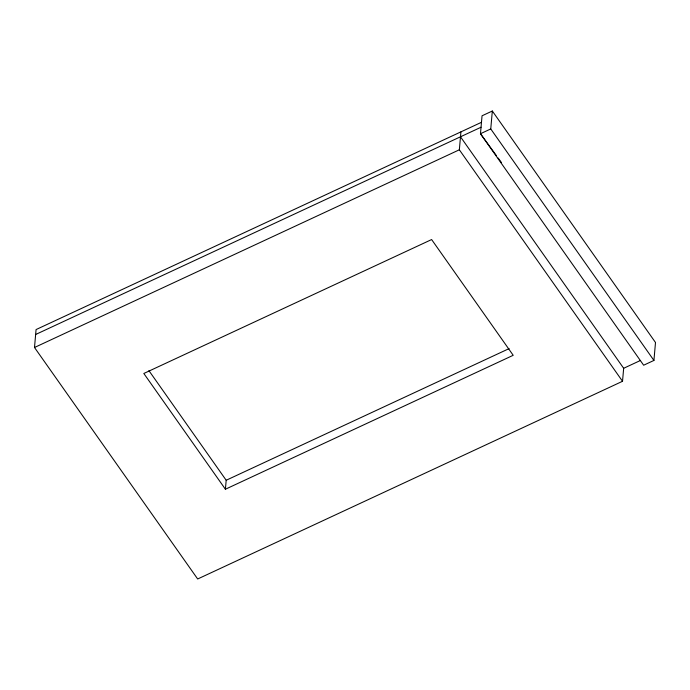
<?xml version="1.0" encoding="UTF-8"?>
<svg xmlns="http://www.w3.org/2000/svg" width="690" height="690" viewBox="0 0 690 690"><rect width="100%" height="100%" fill="white"/><g stroke="black" fill="none" stroke-linecap="round" stroke-linejoin="round"><path stroke-width="1.03" d="M460.489 136.792L623.665 368.288L622.527 381.285L197.676 578.988L34.5 347.493L36.07 329.57L481.473 122.303M225.406 489.227L143.822 373.48L431.621 239.551L513.205 355.298L225.406 489.227L226.191 480.257L148.928 370.651M622.527 381.285L459.35 149.79L460.92 131.868M653.93 360.43L490.754 128.944L492.324 111.012L482.043 115.799L480.473 133.731L643.649 365.217L653.93 360.43L655.5 342.507L492.324 111.012M35.639 334.495L481.042 127.227M490.754 128.944L480.473 133.731L496.283 155.448M34.5 347.493L459.35 149.79M226.191 480.257L509.117 348.605M623.665 368.288L640.484 360.456M498.18 158.053L501.337 162.392"/></g></svg>
